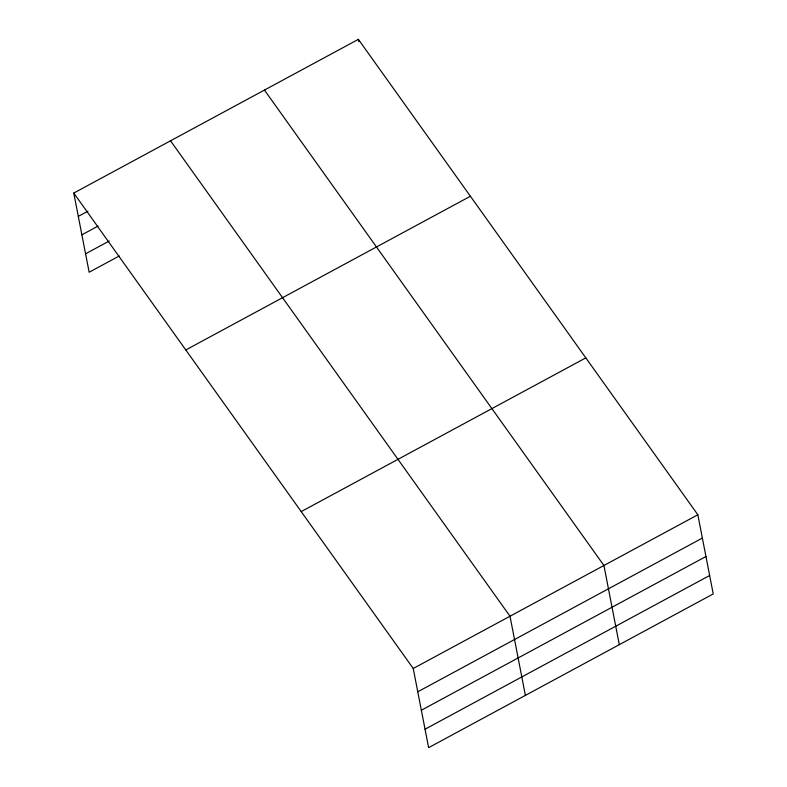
<?xml version="1.0" encoding="UTF-8"?>
<svg xmlns="http://www.w3.org/2000/svg" width="787" height="787" viewBox="0 0 787 787"><rect width="100%" height="100%" fill="white"/><g stroke="black" fill="none" stroke-linecap="round" stroke-linejoin="round"><path stroke-width="1.18" d="M73.771 193.071L358.37 39.35L697.843 514.767L713.229 593.929L428.63 747.65L413.234 668.488L73.771 193.071L89.157 272.233L119.26 255.982M78.306 216.386L87.977 211.162M81.887 234.811L98.011 226.105M85.576 253.808L109.226 241.029M185.791 349.959L470.4 196.238M301.214 511.599L585.813 357.878M413.234 668.488L697.843 514.767M417.769 691.793L702.368 538.072M421.35 710.228L705.959 556.507M425.039 729.215L709.648 575.494M264.452 90.082L603.924 565.489L619.31 644.651M170.533 140.804L510.006 616.221L525.391 695.383M358.37 39.35L358.823 41.681"/></g></svg>
